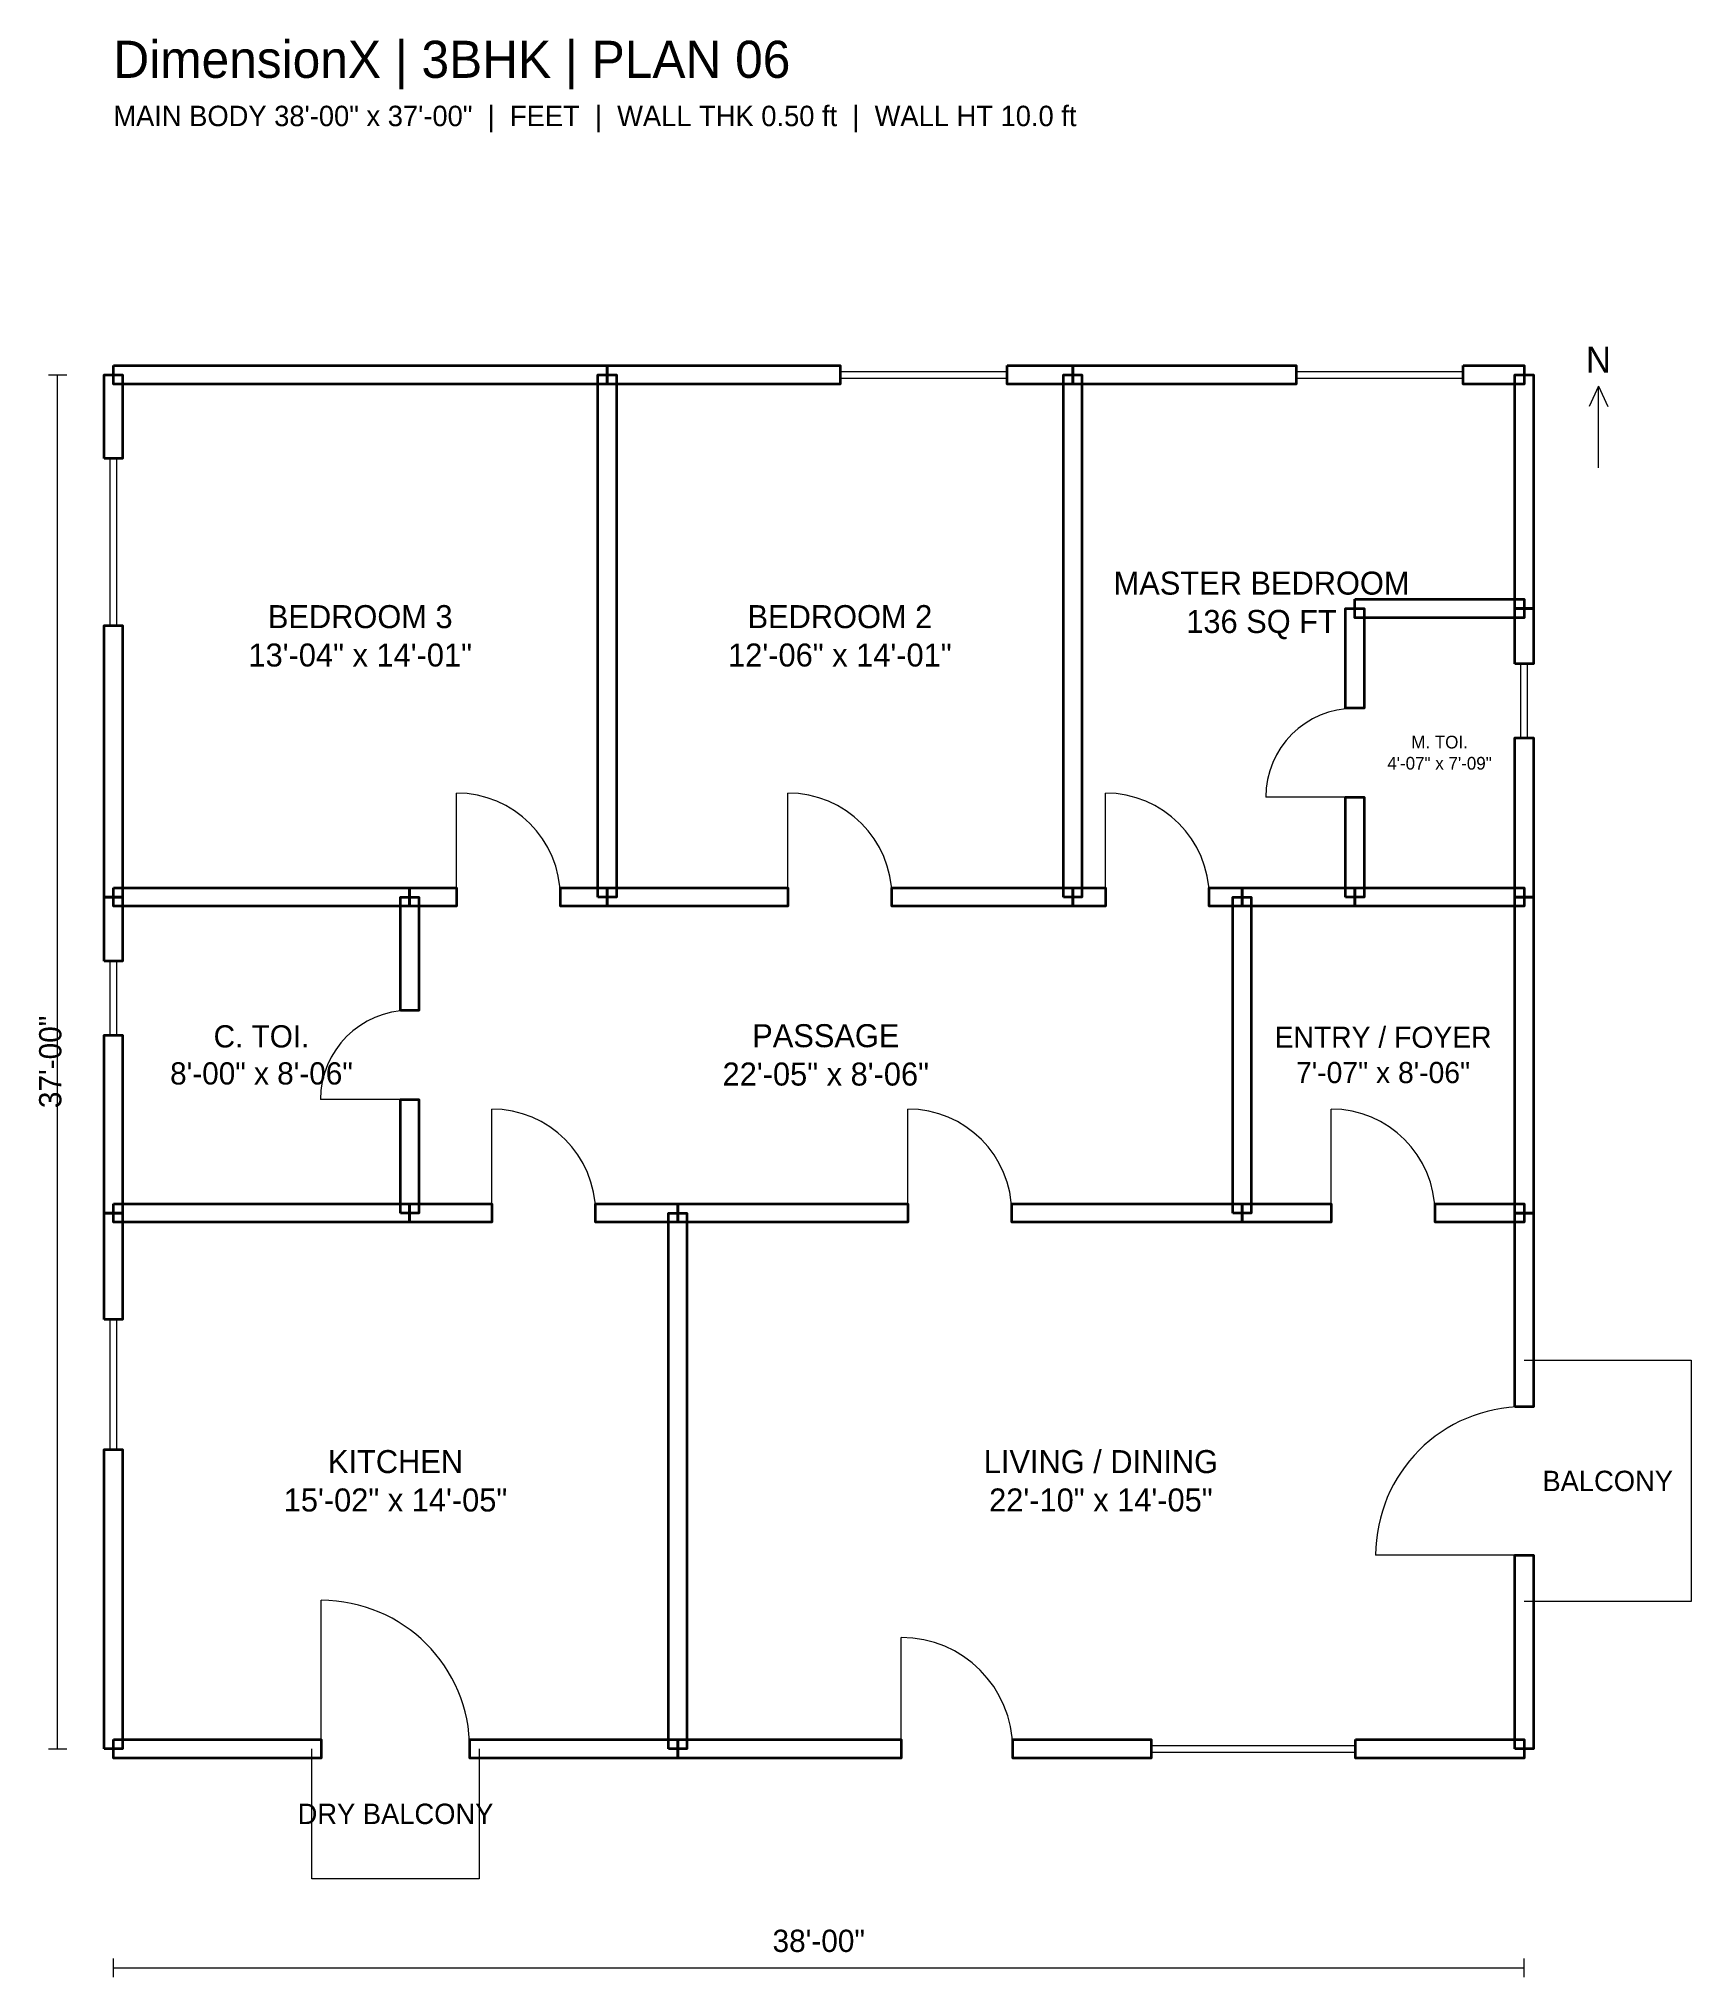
# Model space of a CAD drawing. Header units: feet. Extents: x -2 to 42.5, y -6.2 to 46.1.
import ezdxf
from ezdxf.enums import TextEntityAlignment as Align

# ---------------------------------------------------------------- set-up
doc = ezdxf.new("R2010")
doc.units = ezdxf.units.FT
doc.header["$MEASUREMENT"] = 0
for name, color, linetype, lineweight in [('DX_DIMENSION', 8, 'CONTINUOUS', 9), ('DX_DOOR_SYMBOL', 1, 'CONTINUOUS', 18), ('DX_RAILING', 3, 'CONTINUOUS', 13), ('DX_ROOM_LABEL', 7, 'CONTINUOUS', 13), ('DX_TITLE', 7, 'CONTINUOUS', 18), ('DX_WALL_FACE', 7, 'CONTINUOUS', 35), ('DX_WINDOW_SYMBOL', 4, 'CONTINUOUS', 18)]:
    doc.layers.add(name, color=color, linetype=linetype, lineweight=lineweight)

msp = doc.modelspace()

# ---------------------------------------------------------------- linework, layer by layer
at = {"layer": 'DX_DIMENSION'}
for p, q in [((-1.75, 37), (-1.25, 37)), ((-1.5, 0), (-1.5, 37)), ((40, 36.7), (39.75, 36.15)), ((40, 34.5), (40, 36.7)), ((40, 36.7), (40.25, 36.15)), ((-1.75, 0), (-1.25, 0)), ((0, -6.15), (0, -5.65)), ((38, -6.15), (38, -5.65)), ((0, -5.9), (38, -5.9))]:
    msp.add_line(p, q, dxfattribs=at)
at = {"layer": 'DX_DOOR_SYMBOL'}
for p, q in [((9.24, 22.94), (9.24, 25.74)), ((18.17, 22.94), (18.17, 25.74)), ((26.72, 22.94), (26.72, 25.74)), ((33.44, 25.625), (31.04, 25.625)), ((7.98, 17.485), (5.58, 17.485)), ((10.19, 14.43), (10.19, 17.23)), ((21.4, 14.43), (21.4, 17.23)), ((32.8, 14.43), (32.8, 17.23)), ((38, 5.215), (34, 5.215)), ((5.6, 0), (5.6, 4)), ((21.224, 0), (21.224, 3))]:
    msp.add_line(p, q, dxfattribs=at)
for centre, radius, start, end in [((33.44, 25.625), 2.4, 90, 180), ((9.24, 22.94), 2.8, 0, 90), ((18.17, 22.94), 2.8, 0, 90), ((26.72, 22.94), 2.8, 0, 90), ((7.98, 17.485), 2.4, 90, 180), ((10.19, 14.43), 2.8, 0, 90), ((21.4, 14.43), 2.8, 0, 90), ((32.8, 14.43), 2.8, 0, 90), ((38, 5.215), 4, 90, 180), ((5.6, 0), 4, 0, 90), ((21.224, 0), 3, 0, 90)]:
    msp.add_arc(centre, radius, start, end, dxfattribs=at)
at = {"layer": 'DX_RAILING'}
for p, q in [((38, 10.465), (42.5, 10.465)), ((42.5, 10.465), (42.5, 3.965)), ((42.5, 3.965), (38, 3.965)), ((5.35, -3.5), (5.35, 0)), ((9.85, 0), (9.85, -3.5)), ((9.85, -3.5), (5.35, -3.5))]:
    msp.add_line(p, q, dxfattribs=at)
at = {"layer": 'DX_WALL_FACE'}
for points in [[(0, 37.25), (13.3, 37.25), (13.3, 36.75), (0, 36.75)], [(13.3, 37.25), (19.5772, 37.25), (19.5772, 36.75), (13.3, 36.75)], [(24.0772, 37.25), (25.84, 37.25), (25.84, 36.75), (24.0772, 36.75)], [(25.84, 37.25), (31.8588, 37.25), (31.8588, 36.75), (25.84, 36.75)], [(36.3588, 37.25), (38, 37.25), (38, 36.75), (36.3588, 36.75)], [(-0.25, 34.7508), (-0.25, 37), (0.25, 37), (0.25, 34.7508)], [(13.05, 22.94), (13.05, 37), (13.55, 37), (13.55, 22.94)], [(25.59, 22.94), (25.59, 37), (26.09, 37), (26.09, 22.94)], [(37.75, 30.71), (37.75, 37), (38.25, 37), (38.25, 30.71)], [(33.44, 30.96), (38, 30.96), (38, 30.46), (33.44, 30.46)], [(33.19, 28.025), (33.19, 30.71), (33.69, 30.71), (33.69, 28.025)], [(37.75, 29.2236), (37.75, 30.71), (38.25, 30.71), (38.25, 29.2236)], [(-0.25, 22.94), (-0.25, 30.2508), (0.25, 30.2508), (0.25, 22.94)], [(37.75, 22.94), (37.75, 27.2236), (38.25, 27.2236), (38.25, 22.94)], [(33.19, 22.94), (33.19, 25.625), (33.69, 25.625), (33.69, 22.94)], [(0, 23.19), (7.98, 23.19), (7.98, 22.69), (0, 22.69)], [(7.98, 23.19), (9.24, 23.19), (9.24, 22.69), (7.98, 22.69)], [(12.04, 23.19), (13.3, 23.19), (13.3, 22.69), (12.04, 22.69)], [(13.3, 23.19), (18.17, 23.19), (18.17, 22.69), (13.3, 22.69)], [(20.97, 23.19), (25.84, 23.19), (25.84, 22.69), (20.97, 22.69)], [(25.84, 23.19), (26.72, 23.19), (26.72, 22.69), (25.84, 22.69)], [(29.52, 23.19), (30.4, 23.19), (30.4, 22.69), (29.52, 22.69)], [(30.4, 23.19), (33.44, 23.19), (33.44, 22.69), (30.4, 22.69)], [(33.44, 23.19), (38, 23.19), (38, 22.69), (33.44, 22.69)], [(-0.25, 21.2168), (-0.25, 22.94), (0.25, 22.94), (0.25, 21.2168)], [(7.73, 19.885), (7.73, 22.94), (8.23, 22.94), (8.23, 19.885)], [(30.15, 14.43), (30.15, 22.94), (30.65, 22.94), (30.65, 14.43)], [(37.75, 14.43), (37.75, 22.94), (38.25, 22.94), (38.25, 14.43)], [(-0.25, 14.43), (-0.25, 19.2168), (0.25, 19.2168), (0.25, 14.43)], [(7.73, 14.43), (7.73, 17.485), (8.23, 17.485), (8.23, 14.43)], [(0, 14.68), (7.98, 14.68), (7.98, 14.18), (0, 14.18)], [(7.98, 14.68), (10.19, 14.68), (10.19, 14.18), (7.98, 14.18)], [(12.99, 14.68), (15.2, 14.68), (15.2, 14.18), (12.99, 14.18)], [(15.2, 14.68), (21.4, 14.68), (21.4, 14.18), (15.2, 14.18)], [(24.2, 14.68), (30.4, 14.68), (30.4, 14.18), (24.2, 14.18)], [(30.4, 14.68), (32.8, 14.68), (32.8, 14.18), (30.4, 14.18)], [(35.6, 14.68), (38, 14.68), (38, 14.18), (35.6, 14.18)], [(-0.25, 11.5624), (-0.25, 14.43), (0.25, 14.43), (0.25, 11.5624)], [(14.95, 0), (14.95, 14.43), (15.45, 14.43), (15.45, 0)], [(37.75, 9.215), (37.75, 14.43), (38.25, 14.43), (38.25, 9.215)], [(-0.25, 0), (-0.25, 8.0624), (0.25, 8.0624), (0.25, 0)], [(37.75, 0), (37.75, 5.215), (38.25, 5.215), (38.25, 0)], [(0, 0.25), (5.6, 0.25), (5.6, -0.25), (0, -0.25)], [(9.6, 0.25), (15.2, 0.25), (15.2, -0.25), (9.6, -0.25)], [(15.2, 0.25), (21.224, 0.25), (21.224, -0.25), (15.2, -0.25)], [(24.224, 0.25), (27.954, 0.25), (27.954, -0.25), (24.224, -0.25)], [(33.454, 0.25), (38, 0.25), (38, -0.25), (33.454, -0.25)]]:
    msp.add_lwpolyline(points, close=True, dxfattribs=at)
at = {"layer": 'DX_WINDOW_SYMBOL'}
for p, q in [((19.5772, 36.8), (19.5772, 37.2)), ((19.5772, 37.09), (24.0772, 37.09)), ((24.0772, 36.8), (24.0772, 37.2)), ((31.8588, 36.8), (31.8588, 37.2)), ((31.8588, 37.09), (36.3588, 37.09)), ((36.3588, 36.8), (36.3588, 37.2)), ((19.5772, 36.91), (24.0772, 36.91)), ((31.8588, 36.91), (36.3588, 36.91)), ((0.2, 34.7508), (-0.2, 34.7508)), ((-0.09, 30.2508), (-0.09, 34.7508)), ((0.09, 30.2508), (0.09, 34.7508)), ((0.2, 30.2508), (-0.2, 30.2508)), ((38.2, 29.2236), (37.8, 29.2236)), ((37.91, 27.2236), (37.91, 29.2236)), ((38.09, 27.2236), (38.09, 29.2236)), ((38.2, 27.2236), (37.8, 27.2236)), ((0.2, 21.2168), (-0.2, 21.2168)), ((-0.09, 19.2168), (-0.09, 21.2168)), ((0.09, 19.2168), (0.09, 21.2168)), ((0.2, 19.2168), (-0.2, 19.2168)), ((0.2, 11.5624), (-0.2, 11.5624)), ((-0.09, 8.0624), (-0.09, 11.5624)), ((0.09, 8.0624), (0.09, 11.5624)), ((0.2, 8.0624), (-0.2, 8.0624)), ((27.954, -0.2), (27.954, 0.2)), ((27.954, 0.09), (33.454, 0.09)), ((33.454, -0.2), (33.454, 0.2)), ((27.954, -0.09), (33.454, -0.09))]:
    msp.add_line(p, q, dxfattribs=at)

# ---------------------------------------------------------------- texts
at = {"layer": 'DX_DIMENSION'}
msp.add_text('MAIN BODY 38\'-00" x 37\'-00"  |  FEET  |  WALL THK 0.50 ft  |  WALL HT 10.0 ft', height=0.55, dxfattribs=at).set_placement((0, 43.7))
for s, height, p in [('N', 0.7, (40, 36.85)), ('38\'-00"', 0.6, (19, -5.65))]:
    msp.add_text(s, height=height, dxfattribs=at).set_placement(p, align=Align.BOTTOM_CENTER)
msp.add_text('37\'-00"', height=0.6, rotation=90, dxfattribs=at).set_placement((-1.7, 18.5), align=Align.MIDDLE_CENTER)
at = {"layer": 'DX_ROOM_LABEL'}
for s, p in [('BALCONY', (40.25, 7.215)), ('DRY BALCONY', (7.6, -1.75))]:
    msp.add_text(s, height=0.55, dxfattribs=at).set_placement(p, align=Align.MIDDLE_CENTER)
at = {"layer": 'DX_ROOM_LABEL', "attachment_point": 5}
for s, insert, char_height, width in [('MASTER BEDROOM\\P136 SQ FT', (30.9266, 30.7921), 0.62, 10.7008), ('BEDROOM 3\\P13\'-04" x 14\'-01"', (6.65, 29.97), 0.62, 11.704), ('BEDROOM 2\\P12\'-06" x 14\'-01"', (19.57, 29.97), 0.62, 11.0352), ('M. TOI.\\P4\'-07" x 7\'-09"', (35.72, 26.825), 0.342, 4.0128), ('C. TOI.\\P8\'-00" x 8\'-06"', (3.99, 18.685), 0.5985, 7.0224), ('PASSAGE\\P22\'-05" x 8\'-06"', (19.19, 18.685), 0.62, 19.7296), ('ENTRY / FOYER\\P7\'-07" x 8\'-06"', (34.2, 18.685), 0.57, 6.688), ('KITCHEN\\P15\'-02" x 14\'-05"', (7.6, 7.215), 0.62, 13.376), ('LIVING / DINING\\P22\'-10" x 14\'-05"', (26.6, 7.215), 0.62, 20.064)]:
    msp.add_mtext(s, dxfattribs=dict(at, insert=insert, char_height=char_height, width=width))
at = {"layer": 'DX_TITLE'}
msp.add_text('DimensionX | 3BHK | PLAN 06', height=1, dxfattribs=at).set_placement((0, 45))

doc.saveas('drawing.dxf')
